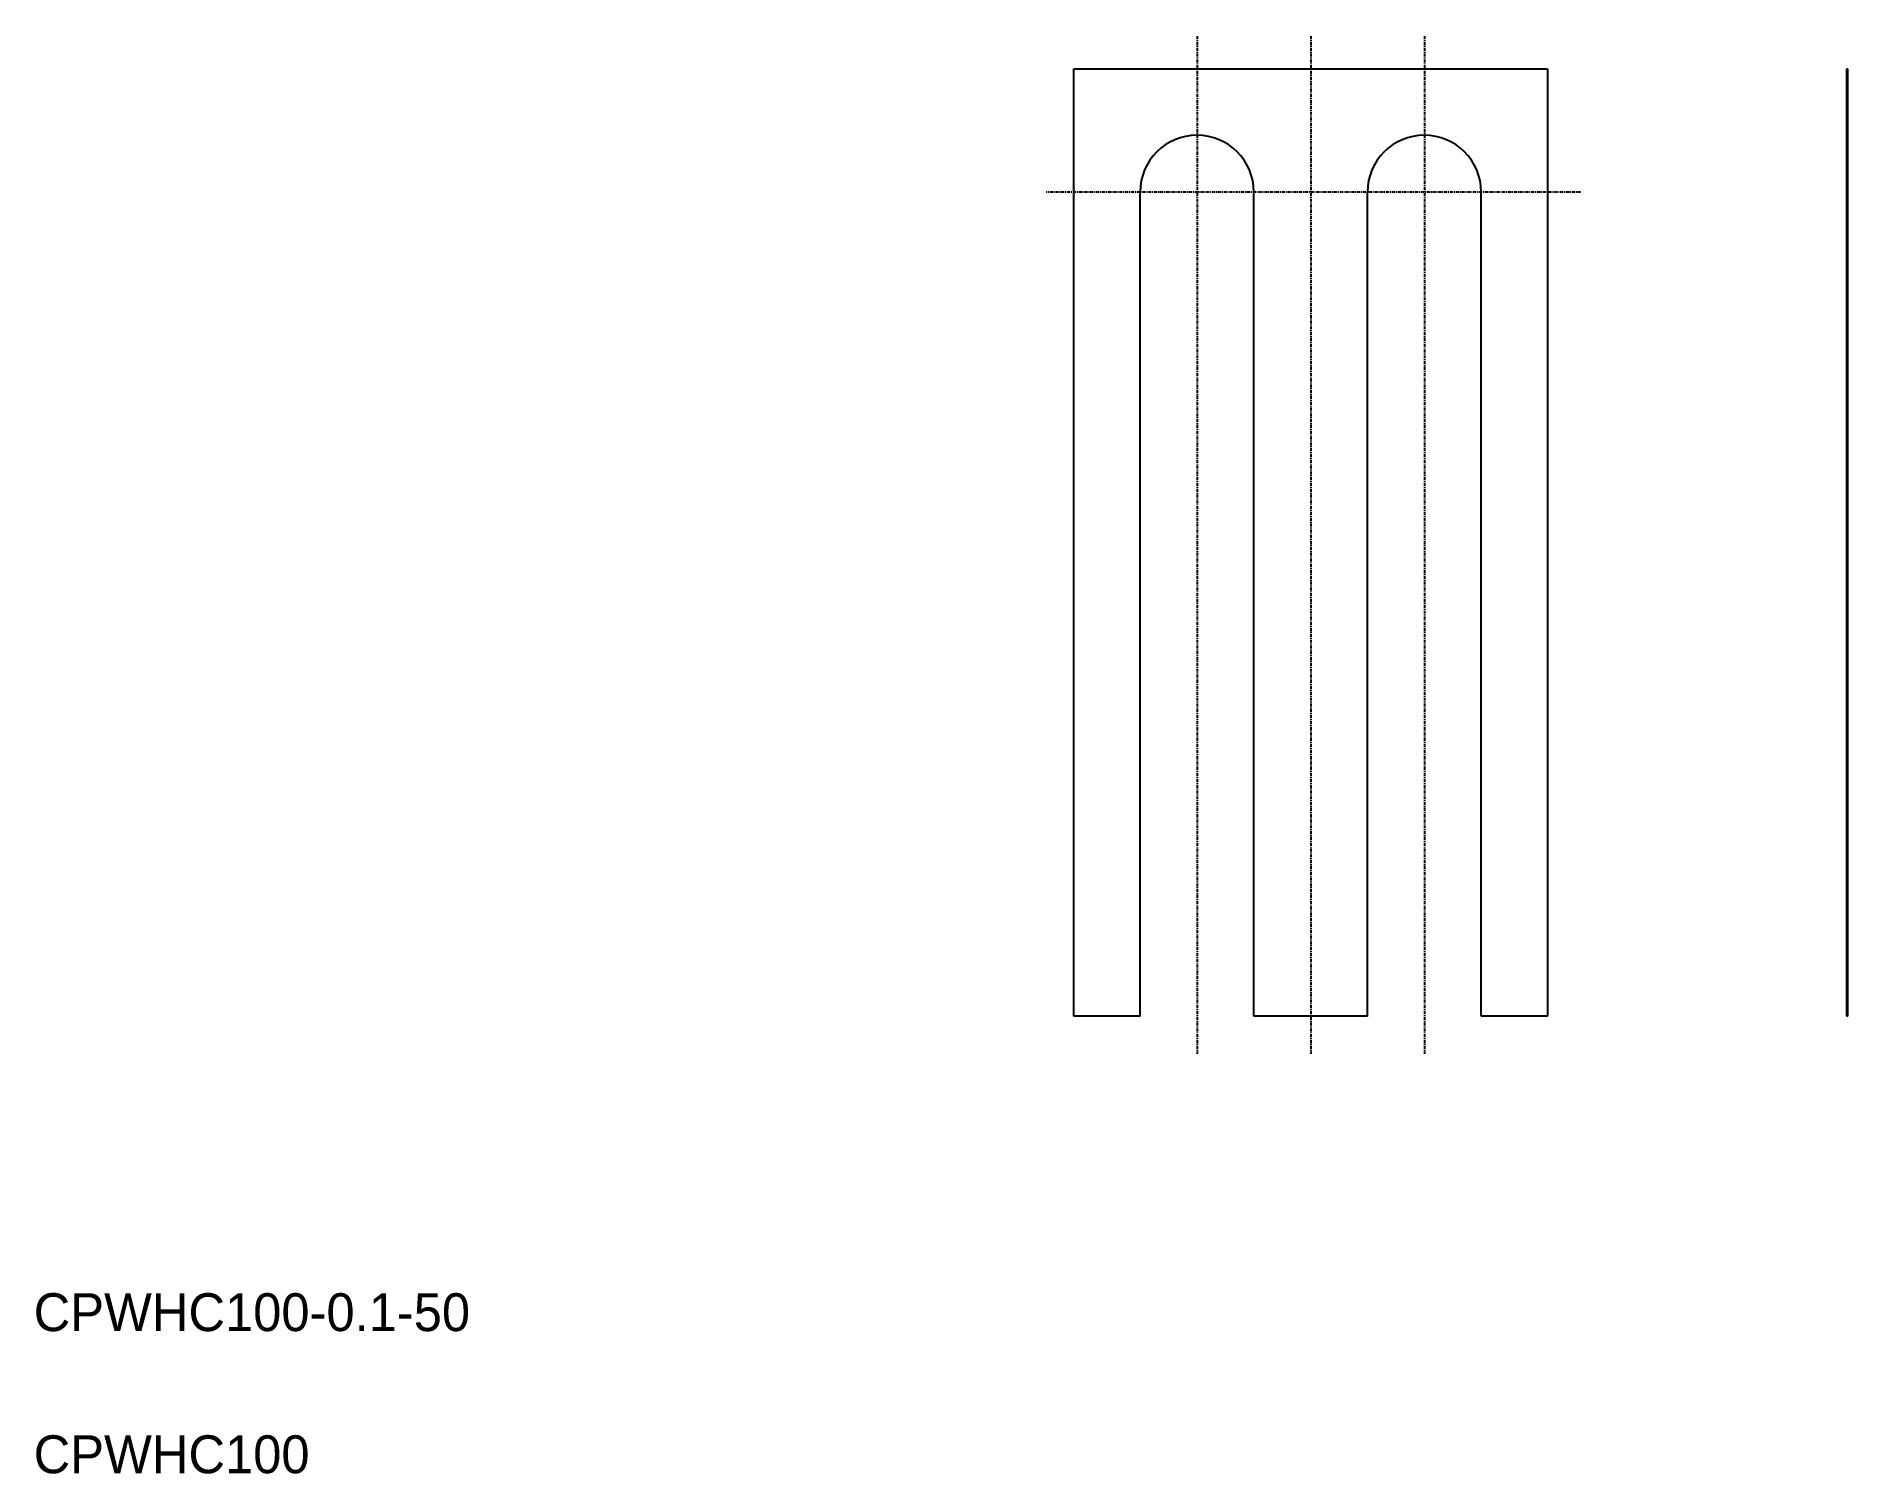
# Model space of a CAD drawing. Extents: x 10 to 202, y 10 to 162.
import ezdxf

# ---------------------------------------------------------------- set-up
doc = ezdxf.new("R2010")
doc.units = 0
doc.header["$LTSCALE"] = 0.25
doc.linetypes.add('CENTER', pattern=[2, 1.25, -0.25, 0.25, -0.25])
doc.layers.get('0').update_dxf_attribs({"linetype": 'CONTINUOUS'})
doc.layers.add('CENTER', color=1, linetype='CENTER')

msp = doc.modelspace()

# ---------------------------------------------------------------- linework, layer by layer
for p, q in [((119.82, 158.24), (169.82, 158.24)), ((119.82, 58.24), (119.82, 158.24)), ((169.82, 158.24), (169.82, 58.24)), ((201.42, 58.24), (201.42, 158.24)), ((201.42, 158.24), (201.52, 158.24)), ((201.52, 58.24), (201.52, 158.24)), ((126.82, 58.24), (126.82, 145.24)), ((138.82, 58.24), (138.82, 145.24)), ((150.82, 58.24), (150.82, 145.24)), ((162.82, 58.24), (162.82, 145.24)), ((119.82, 108.24), (119.82, 108.24)), ((119.82, 83.24), (119.82, 83.24)), ((126.82, 58.24), (119.82, 58.24)), ((150.82, 58.24), (138.82, 58.24)), ((169.82, 58.24), (162.82, 58.24)), ((201.52, 58.24), (201.42, 58.24))]:
    msp.add_line(p, q)
for centre in [(132.82, 145.24), (156.82, 145.24)]:
    msp.add_arc(centre, 6, 0, 180)
at = {"layer": 'CENTER', "color": 1, "linetype": 'CENTER'}
for p, q in [((132.82, 161.69), (132.82, 54.28)), ((144.82, 161.69), (144.82, 54.28)), ((156.82, 161.69), (156.82, 54.28)), ((173.32, 145.24), (116.89, 145.24))]:
    msp.add_line(p, q, dxfattribs=at)

# ---------------------------------------------------------------- texts
for s, p in [('CPWHC100-0.1-50', (10, 25)), ('CPWHC100', (10, 10))]:
    msp.add_text(s, height=4).set_placement(p)

doc.saveas('drawing.dxf')
